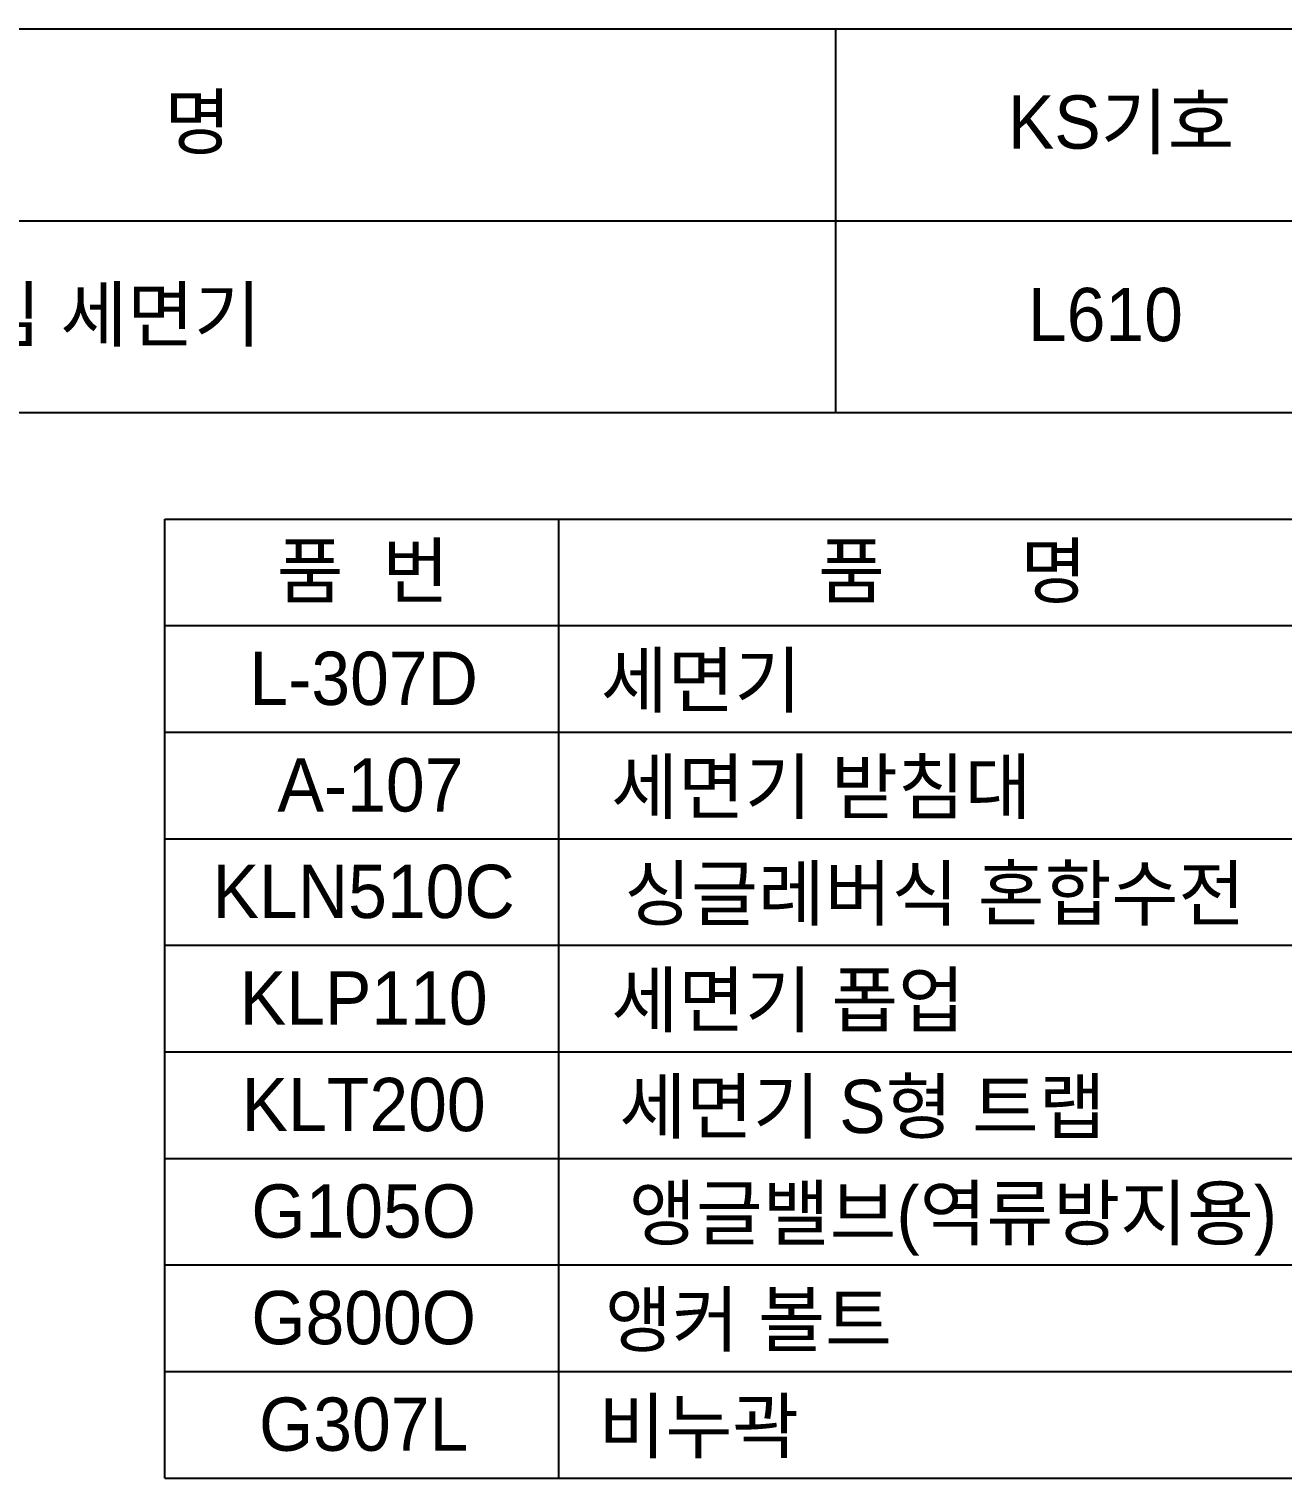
# Model space of a CAD drawing. Header units: millimetres. Extents: x 0 to 5648, y -67 to 2530.
# Drawn here: x 4760 to 5348, y 1850 to 2530 of the extents above; entities that cross this region are included whole.
import ezdxf
from ezdxf.enums import TextEntityAlignment as Align

# ---------------------------------------------------------------- set-up
doc = ezdxf.new("R2010")
doc.units = ezdxf.units.MM
doc.layers.add('TEXT', color=7, linetype='Continuous')
doc.layers.add('도각라인', color=255, linetype='Continuous')
doc.styles.add('타이틀', font='H2GTRM.TTF', dxfattribs={"height": 25})

msp = doc.modelspace()

# ---------------------------------------------------------------- linework, layer by layer
at = {"layer": '도각라인', "color": 7}
for p, q in [((3848.25, 2530), (5648.25, 2530)), ((5138.25, 2350), (5138.25, 2530)), ((4368.25, 2440), (5648.25, 2440)), ((3848.25, 2350), (5648.25, 2350)), ((4823.25, 1850), (4823.25, 2300)), ((4823.25, 2300), (5618.25, 2300)), ((5008.25, 1850), (5008.25, 2300)), ((4823.25, 2250), (5618.25, 2250)), ((4823.25, 2200), (5618.25, 2200)), ((4823.25, 2150), (5618.25, 2150)), ((4823.25, 2100), (5618.25, 2100)), ((4823.25, 2050), (5618.25, 2050)), ((4823.25, 2000), (5618.25, 2000)), ((4823.25, 1950), (5618.25, 1950)), ((4823.25, 1900), (5618.25, 1900)), ((4823.25, 1850), (5618.25, 1850))]:
    msp.add_line(p, q, dxfattribs=at)

# ---------------------------------------------------------------- texts
at = {"layer": 'TEXT', "style": '타이틀'}
for s, p in [('품             명', (4763.95, 2486.4)), ('KS기호', (5272.1, 2486.32)), ('평면붙임 세면기', (4754.02, 2396)), ('L610', (5264.74, 2396)), ('품  번', (4916.19, 2275.73)), ('품       명', (5193.07, 2275.73)), ('L-307D', (4916.58, 2225.28)), ('세면기', (5074.97, 2224.38)), (' 세면기 받침대', (5126.89, 2174.38)), ('A-107', (4919.77, 2175.28)), ('KLN510C', (4916.58, 2125.28)), ('싱글레버식 혼합수전', (5184.63, 2124.38)), ('KLP110', (4916.58, 2075.28)), ('세면기 폽업', (5115.84, 2074.38)), ('세면기 S형 트랩', (5150.7, 2024.38)), ('KLT200', (4916.58, 2025.28)), ('G105O', (4916.58, 1975.28)), ('앵글밸브(역류방지용)', (5193.22, 1974.38)), ('G800O', (4916.58, 1925.28)), ('앵커 볼트', (5097.22, 1924.38)), ('G307L', (4916.58, 1875.28)), ('비누곽', (5073.86, 1874.38))]:
    msp.add_text(s, height=25, dxfattribs=at).set_placement(p, align=Align.MIDDLE_CENTER)

doc.saveas('drawing.dxf')
